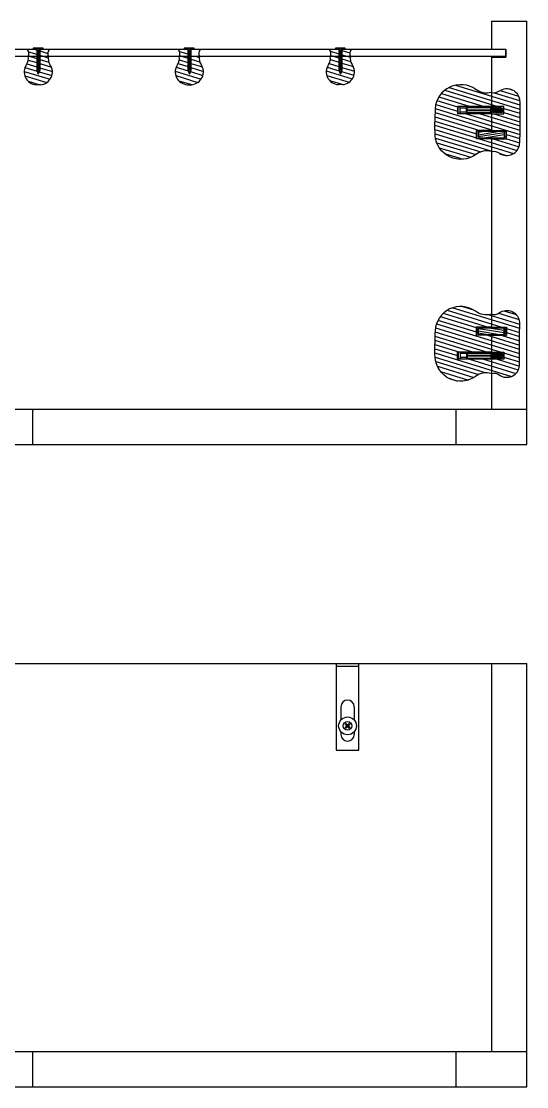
# Model space of a CAD drawing. Header units: centimetres. Extents: x 1543 to 3673, y 1148 to 2594.
# Drawn here: x 2145.7 to 2181.5, y 2518.9 to 2594.4 of the extents above; entities that cross this region are included whole.
import ezdxf

# ---------------------------------------------------------------- set-up
doc = ezdxf.new("R2010")
doc.units = ezdxf.units.CM
doc.linetypes.add('PDF_IMPORT', pattern=[1, 0.8, -0.2])
doc.layers.get('0').update_dxf_attribs({"color": 147})
doc.layers.add('ferramenta', color=250, linetype='Continuous')
pattern_1 = [(163, (-539.0307, 897.5928), (-0.083545215, -0.273264084), [])]

# ---------------------------------------------------------------- blocks, each defined once
blk = doc.blocks.new('scrivania vite 3')
at = {"layer": 'ferramenta'}
for p, q in [((-0.117, 1.523), (-0.117, 1.603)), ((-0.117, 1.603), (0.117, 1.603)), ((-0.117, 1.523), (0.117, 1.523)), ((-0.071, 1.306), (-0.071, 1.523)), ((0.071, 1.306), (0.071, 1.523)), ((0.117, 1.523), (0.117, 1.603)), ((-0.111, 0.446), (-0.111, 1.306)), ((-0.111, 1.306), (0.111, 1.306)), ((-0.111, 1.282), (-0.012, 1.282)), ((-0.086, 1.282), (-0.086, 0.446)), ((-0.012, 1.282), (-0.012, 0.446)), ((0.012, 1.282), (0.111, 1.282)), ((0.012, 1.282), (0.012, 0.446)), ((0.086, 1.282), (0.086, 0.446)), ((0.111, 0.446), (0.111, 1.306)), ((-0.111, 0.422), (-0.111, 0.446)), ((-0.111, 0.446), (0.111, 0.446)), ((-0.111, 0.422), (0.111, 0.422)), ((-0.071, 0.364), (-0.071, 0.422)), ((0.062, 0.39), (-0.066, 0.367)), ((0.096, 0.382), (0.06, 0.363)), ((0.096, 0.382), (0.062, 0.39)), ((0.071, 0.388), (0.071, 0.422)), ((0.111, 0.422), (0.111, 0.446)), ((-0.096, 0.348), (-0.066, 0.367)), ((-0.096, 0.348), (-0.057, 0.342)), ((-0.096, 0.285), (-0.066, 0.303)), ((-0.096, 0.285), (-0.057, 0.279)), ((-0.096, 0.221), (-0.066, 0.24)), ((-0.096, 0.221), (-0.057, 0.215)), ((-0.096, 0.165), (-0.066, 0.183)), ((-0.096, 0.165), (-0.057, 0.159)), ((-0.096, 0.109), (-0.066, 0.128)), ((-0.096, 0.109), (-0.057, 0.103)), ((-0.096, 0.055), (-0.066, 0.074)), ((-0.096, 0.055), (-0.057, 0.05)), ((-0.071, 0.301), (-0.071, 0.344)), ((-0.071, 0.237), (-0.071, 0.281)), ((-0.071, 0.181), (-0.071, 0.217)), ((-0.071, 0.125), (-0.071, 0.161)), ((-0.071, 0.071), (-0.071, 0.105)), ((-0.071, 0.052), (-0.071, 0.025)), ((-0.071, 0.025), (0.071, 0.025)), ((0.062, 0.326), (-0.066, 0.303)), ((0.062, 0.263), (-0.066, 0.24)), ((0.062, 0.206), (-0.066, 0.183)), ((0.062, 0.151), (-0.066, 0.128)), ((0.062, 0.097), (-0.066, 0.074)), ((0.06, 0.363), (-0.057, 0.342)), ((0.06, 0.3), (-0.057, 0.279)), ((0.06, 0.236), (-0.057, 0.215)), ((0.06, 0.18), (-0.057, 0.159)), ((0.06, 0.124), (-0.057, 0.103)), ((0.06, 0.071), (-0.057, 0.05)), ((0.096, 0.319), (0.06, 0.3)), ((0.096, 0.255), (0.06, 0.236)), ((0.096, 0.199), (0.06, 0.18)), ((0.096, 0.143), (0.06, 0.124)), ((0.096, 0.089), (0.06, 0.071)), ((0.096, 0.319), (0.062, 0.326)), ((0.096, 0.255), (0.062, 0.263)), ((0.096, 0.199), (0.062, 0.206)), ((0.096, 0.143), (0.062, 0.151)), ((0.096, 0.089), (0.062, 0.097)), ((0.071, 0.324), (0.071, 0.369)), ((0.071, 0.261), (0.071, 0.305)), ((0.071, 0.204), (0.071, 0.242)), ((0.071, 0.149), (0.071, 0.185)), ((0.071, 0.095), (0.071, 0.13)), ((0.071, 0.076), (0.071, 0.025))]:
    blk.add_line(p, q, dxfattribs=at)
blk.add_arc((0, 0.063), 0.0634, 217.3887, 322.6113, dxfattribs=at)

msp = doc.modelspace()

# ---------------------------------------------------------------- hatches: boundary and pattern name
h = msp.add_hatch()
h.set_pattern_fill('ANSI31', color=256, scale=0.09, angle=118)
h.set_pattern_definition(pattern_1)
h.paths.add_polyline_path([(2034.624, 2592.426), (2033.976, 2592.426, -0.279276), (2034.011, 2591.926), (2034.624, 2591.926)])
h.paths.add_polyline_path([(2035.497, 2592.426), (2034.848, 2592.426), (2034.848, 2591.926), (2035.461, 2591.926, -0.279273)])
h.paths.add_polyline_path([(2045.324, 2590.97), (2045.436, 2590.683), (2045.548, 2590.97), (2045.548, 2591.926), (2046.161, 2591.926, 0.226666), (2046.255, 2591.382, -0.594558), (2045.584, 2589.929), (2045.288, 2589.929, -0.594558), (2044.617, 2591.382, 0.226666), (2044.711, 2591.926), (2045.324, 2591.926)])
h.paths.add_polyline_path([(2035.566, 2591.368, -0.234162), (2035.462, 2591.926), (2034.848, 2591.926), (2034.848, 2591.926), (2034.848, 2590.97), (2034.736, 2590.683), (2034.624, 2590.97), (2034.624, 2591.926), (2034.011, 2591.926, -0.234162), (2033.907, 2591.368, 0.58781), (2034.588, 2589.929), (2034.884, 2589.929, 0.58781)])
h.paths.add_polyline_path([(2045.324, 2592.426), (2044.676, 2592.426, -0.279273), (2044.711, 2591.926), (2045.324, 2591.926)])
h.paths.add_polyline_path([(2046.197, 2592.426), (2045.548, 2592.426), (2045.548, 2591.926), (2046.162, 2591.926, -0.279276)])
h.paths.add_polyline_path([(2056.024, 2592.426), (2055.376, 2592.426, -0.279229), (2055.41, 2591.926), (2056.024, 2591.926)])
h.paths.add_polyline_path([(2056.966, 2591.368, -0.234162), (2056.862, 2591.926), (2056.248, 2591.926), (2056.248, 2591.926), (2056.248, 2590.97), (2056.136, 2590.683), (2056.024, 2590.97), (2056.024, 2591.926), (2055.411, 2591.926, -0.234162), (2055.307, 2591.368, 0.58781), (2055.988, 2589.929), (2056.284, 2589.929, 0.58781)])
h.paths.add_polyline_path([(2067.696, 2592.426), (2067.048, 2592.426), (2067.048, 2591.926), (2067.662, 2591.926, -0.279229)])
h.paths.add_polyline_path([(2066.824, 2592.426), (2066.177, 2592.426, -0.279201), (2066.21, 2591.926), (2066.824, 2591.926)])
h.paths.add_polyline_path([(2066.825, 2590.97), (2066.937, 2590.683), (2067.048, 2590.97), (2067.048, 2591.926), (2067.661, 2591.926, 0.233628), (2067.766, 2591.369, -0.58781), (2067.084, 2589.931), (2066.788, 2589.931, -0.58781), (2066.107, 2591.369, 0.233628), (2066.211, 2591.926), (2066.825, 2591.926)])
h.paths.add_polyline_path([(2078.396, 2592.426), (2077.748, 2592.426), (2077.748, 2591.926), (2078.362, 2591.926, -0.2792)])
h.paths.add_polyline_path([(2077.524, 2592.426), (2076.877, 2592.426, -0.279229), (2076.91, 2591.926), (2077.524, 2591.926)])
h.paths.add_polyline_path([(2077.524, 2591.926), (2076.912, 2591.926, -0.233628), (2076.807, 2591.369, 0.58781), (2077.489, 2589.931), (2077.785, 2589.931, 0.58781), (2078.466, 2591.369, -0.233628), (2078.362, 2591.926), (2077.748, 2591.926), (2077.748, 2591.926), (2077.748, 2590.97), (2077.636, 2590.683), (2077.524, 2590.97)])
h.paths.add_polyline_path([(2088.224, 2592.426), (2087.577, 2592.426, -0.2792), (2087.61, 2591.926), (2088.224, 2591.926)])
h.paths.add_polyline_path([(2089.096, 2592.426), (2088.448, 2592.426), (2088.448, 2591.926), (2089.062, 2591.926, -0.279229)])
h.paths.add_polyline_path([(2088.225, 2590.97), (2088.337, 2590.683), (2088.448, 2590.97), (2088.448, 2591.926), (2089.061, 2591.926, 0.226133), (2089.155, 2591.384, -0.594558), (2088.484, 2589.931), (2088.188, 2589.931, -0.594558), (2087.517, 2591.384, 0.226133), (2087.611, 2591.926), (2088.225, 2591.926)])
h.paths.add_polyline_path([(2115.563, 2591.37, -0.233002), (2115.458, 2591.926), (2114.848, 2591.926), (2114.848, 2591.926), (2114.848, 2590.97), (2114.736, 2590.683), (2114.625, 2590.97), (2114.625, 2591.926), (2114.009, 2591.926, -0.233068), (2113.905, 2591.37, 0.58781), (2114.586, 2589.932), (2114.882, 2589.932, 0.58781)])
h.paths.add_polyline_path([(2114.625, 2592.426), (2113.975, 2592.426, -0.279163), (2114.007, 2591.926), (2114.625, 2591.926)])
h.paths.add_polyline_path([(2115.492, 2592.426), (2114.849, 2592.426), (2114.848, 2591.926), (2115.46, 2591.926, -0.279123)])
h.paths.add_polyline_path([(2126.192, 2592.426), (2125.549, 2592.426), (2125.549, 2591.926), (2126.161, 2591.926, -0.279095)])
h.paths.add_polyline_path([(2125.325, 2592.426), (2124.676, 2592.426, -0.279096), (2124.706, 2591.926), (2125.325, 2591.926)])
h.paths.add_polyline_path([(2125.325, 2591.926), (2124.709, 2591.926, -0.232576), (2124.604, 2591.371, 0.58781), (2125.286, 2589.933), (2125.582, 2589.933, 0.58781), (2126.263, 2591.371, -0.232523), (2126.158, 2591.926), (2125.549, 2591.926), (2125.549, 2590.97), (2125.437, 2590.683), (2125.325, 2590.97)])
h.paths.add_polyline_path([(2136.963, 2591.373, -0.232043), (2136.858, 2591.926), (2136.248, 2591.926), (2136.248, 2591.926), (2136.248, 2590.97), (2136.136, 2590.683), (2136.025, 2590.97), (2136.025, 2591.926), (2135.41, 2591.926, -0.232108), (2135.305, 2591.372, 0.58781), (2135.986, 2589.934), (2136.282, 2589.934, 0.58781)])
h.paths.add_polyline_path([(2136.025, 2592.426), (2135.376, 2592.426, -0.279053), (2135.406, 2591.926), (2136.025, 2591.926)])
h.paths.add_polyline_path([(2136.891, 2592.426), (2136.249, 2592.426), (2136.248, 2591.926), (2136.862, 2591.926, -0.279015)])
h.paths.add_polyline_path([(2146.825, 2592.426), (2146.177, 2592.426, -0.278991), (2146.205, 2591.926), (2146.825, 2591.926)])
h.paths.add_polyline_path([(2147.69, 2592.426), (2147.049, 2592.426), (2147.049, 2591.926), (2147.662, 2591.926, -0.278991)])
h.paths.add_polyline_path([(2147.763, 2591.372, -0.232093), (2147.658, 2591.926), (2147.049, 2591.926), (2147.049, 2590.97), (2146.937, 2590.683), (2146.825, 2590.97), (2146.825, 2591.926), (2146.21, 2591.926, -0.232146), (2146.104, 2591.372, 0.58781), (2146.786, 2589.934), (2147.082, 2589.934, 0.58781)])
h.paths.add_polyline_path([(2158.464, 2591.374, -0.231613), (2158.358, 2591.926), (2157.749, 2591.926), (2157.749, 2591.926), (2157.749, 2590.97), (2157.637, 2590.683), (2157.525, 2590.97), (2157.525, 2591.926), (2156.91, 2591.926, -0.231678), (2156.805, 2591.373, 0.58781), (2157.486, 2589.935), (2157.782, 2589.935, 0.58781)])
h.paths.add_polyline_path([(2157.525, 2592.426), (2156.877, 2592.426, -0.27899), (2156.905, 2591.926), (2157.525, 2591.926)])
h.paths.add_polyline_path([(2169.089, 2592.426), (2168.449, 2592.426), (2168.449, 2591.926), (2169.063, 2591.926, -0.278932)], flags=16)
h.paths.add_polyline_path([(2168.225, 2592.426), (2167.578, 2592.426, -0.274701), (2167.609, 2591.933, -0.002734), (2167.61, 2591.926), (2168.225, 2591.926)], flags=17)
h.paths.add_polyline_path([(2168.225, 2591.926), (2168.225, 2591.926), (2168.225, 2590.97), (2168.337, 2590.683), (2168.449, 2590.97), (2168.449, 2591.926), (2168.449, 2592.426), (2169.089, 2592.426, 0.274479), (2169.059, 2591.933, 0.004136), (2169.063, 2591.926), (2169.057, 2591.926, 0.231135), (2169.163, 2591.375, -0.58781), (2168.482, 2589.936), (2168.186, 2589.936, -0.58781), (2167.504, 2591.375, 0.234081), (2167.609, 2591.933, 0.274701), (2167.578, 2592.426), (2168.225, 2592.426)])
h.paths.add_polyline_path([(2169.089, 2592.426), (2168.449, 2592.426), (2168.449, 2591.926), (2169.057, 2591.926, -0.003085), (2169.059, 2591.934, -0.274153)], flags=17)
h = msp.add_hatch()
h.set_pattern_fill('ANSI31', color=256, scale=0.09, angle=118)
h.set_pattern_definition(pattern_1)
h.paths.add_polyline_path([(2168.225, 2592.426), (2167.578, 2592.426, -0.274701), (2167.609, 2591.933, -0.002734), (2167.61, 2591.926), (2168.225, 2591.926)])
h = msp.add_hatch()
h.set_pattern_fill('ANSI31', color=256, scale=0.09, angle=118)
h.set_pattern_definition(pattern_1)
h.paths.add_polyline_path([(2028.029, 2586.343, 0.007749), (2028.041, 2587.287, 0.007755), (2028.029, 2588.231, 0.58781), (2025.153, 2589.594, -0.234081), (2024.036, 2589.386), (2024.036, 2588.382), (2026.436, 2588.382), (2026.436, 2587.872), (2024.036, 2587.872), (2024.036, 2586.68), (2025.106, 2586.68), (2025.106, 2586.096), (2024.036, 2586.096), (2024.036, 2585.189, -0.234081), (2025.153, 2584.98, 0.58781)])
h.paths.add_polyline_path([(2024.036, 2587.872), (2023.159, 2587.872), (2023.159, 2588.382), (2024.036, 2588.382), (2024.036, 2589.386, -0.234081), (2023.478, 2589.49, 0.58781), (2022.04, 2588.808, 0.007755), (2022.034, 2588.336), (2022.034, 2586.238, 0.007755), (2022.04, 2585.766, 0.58781), (2023.478, 2585.084, -0.234081), (2024.036, 2585.189), (2024.036, 2586.096), (2022.967, 2586.096), (2022.967, 2586.68), (2024.036, 2586.68)])
h.paths.add_polyline_path([(2025.153, 2573.872, -0.234081), (2024.036, 2573.663), (2024.036, 2572.756), (2025.106, 2572.756), (2025.106, 2572.172), (2024.036, 2572.172), (2024.036, 2570.98), (2026.436, 2570.98), (2026.436, 2570.47), (2024.036, 2570.47), (2024.036, 2569.466, -0.234081), (2025.153, 2569.258, 0.58781), (2028.029, 2570.621, 0.007755), (2028.041, 2571.565, 0.007749), (2028.029, 2572.509, 0.58781)])
h.paths.add_polyline_path([(2024.036, 2572.172), (2022.967, 2572.172), (2022.967, 2572.756), (2024.036, 2572.756), (2024.036, 2573.663, -0.234081), (2023.478, 2573.768, 0.58781), (2022.04, 2573.086, 0.007755), (2022.034, 2572.614), (2022.034, 2570.516, 0.007755), (2022.04, 2570.044, 0.58781), (2023.478, 2569.362, -0.234081), (2024.036, 2569.466), (2024.036, 2570.47), (2023.159, 2570.47), (2023.159, 2570.98), (2024.036, 2570.98)])
h.paths.add_polyline_path([(2099.036, 2572.172), (2097.967, 2572.172), (2097.967, 2572.756), (2099.036, 2572.756), (2099.036, 2573.663, -0.234081), (2097.92, 2573.872, 0.58781), (2095.043, 2572.509, 0.007749), (2095.031, 2571.565, 0.007755), (2095.043, 2570.621, 0.58781), (2097.92, 2569.258, -0.234081), (2099.036, 2569.466), (2099.036, 2570.47), (2096.637, 2570.47), (2096.637, 2570.98), (2099.036, 2570.98)])
h.paths.add_polyline_path([(2101.039, 2572.614, 0.007755), (2101.033, 2573.086, 0.58781), (2099.594, 2573.768, -0.234081), (2099.036, 2573.663), (2099.036, 2572.756), (2100.106, 2572.756), (2100.106, 2572.172), (2099.036, 2572.172), (2099.036, 2570.98), (2099.913, 2570.98), (2099.913, 2570.47), (2099.036, 2570.47), (2099.036, 2569.466, -0.234081), (2099.594, 2569.362, 0.58781), (2101.033, 2570.044, 0.007755), (2101.039, 2570.516)])
h.paths.add_polyline_path([(2104.036, 2572.172), (2102.967, 2572.172), (2102.967, 2572.756), (2104.036, 2572.756), (2104.036, 2573.663, -0.234081), (2103.478, 2573.768, 0.58781), (2102.04, 2573.086, 0.007755), (2102.034, 2572.614), (2102.034, 2570.516, 0.007755), (2102.04, 2570.044, 0.58781), (2103.478, 2569.362, -0.234081), (2104.036, 2569.466), (2104.036, 2570.47), (2103.16, 2570.47), (2103.16, 2570.98), (2104.036, 2570.98)])
h.paths.add_polyline_path([(2108.029, 2572.509, 0.58781), (2105.153, 2573.872, -0.234081), (2104.036, 2573.663), (2104.036, 2572.756), (2105.106, 2572.756), (2105.106, 2572.172), (2104.036, 2572.172), (2104.036, 2570.98), (2106.436, 2570.98), (2106.436, 2570.47), (2104.036, 2570.47), (2104.036, 2569.466, -0.234081), (2105.153, 2569.258, 0.58781), (2108.029, 2570.621, 0.007755), (2108.041, 2571.565, 0.007749)])
h.paths.add_polyline_path([(2099.036, 2587.872), (2096.637, 2587.872), (2096.637, 2588.382), (2099.036, 2588.382), (2099.036, 2589.386, -0.234082), (2097.92, 2589.594, 0.58781), (2095.043, 2588.231, 0.007755), (2095.031, 2587.287, 0.007749), (2095.043, 2586.343, 0.58781), (2097.92, 2584.98, -0.234081), (2099.036, 2585.189), (2099.036, 2586.096), (2097.967, 2586.096), (2097.967, 2586.68), (2099.036, 2586.68)])
h.paths.add_polyline_path([(2101.039, 2588.336, 0.007755), (2101.033, 2588.808, 0.58781), (2099.594, 2589.49, -0.234079), (2099.036, 2589.386), (2099.036, 2588.382), (2099.913, 2588.382), (2099.913, 2587.872), (2099.036, 2587.872), (2099.036, 2586.68), (2100.106, 2586.68), (2100.106, 2586.096), (2099.036, 2586.096), (2099.036, 2585.189, -0.234081), (2099.594, 2585.084, 0.58781), (2101.033, 2585.766, 0.007755), (2101.039, 2586.238)])
h.paths.add_polyline_path([(2104.036, 2587.872), (2103.16, 2587.872), (2103.16, 2588.382), (2104.037, 2588.382), (2104.037, 2589.386, -0.234191), (2103.478, 2589.49, 0.58781), (2102.04, 2588.808, 0.007755), (2102.034, 2588.336), (2102.034, 2586.238, 0.007755), (2102.04, 2585.766, 0.58781), (2103.478, 2585.084, -0.234081), (2104.036, 2585.189), (2104.036, 2586.096), (2102.967, 2586.096), (2102.967, 2586.68), (2104.036, 2586.68)])
h.paths.add_polyline_path([(2108.041, 2587.287, 0.007755), (2108.029, 2588.231, 0.58781), (2105.153, 2589.594, -0.234026), (2104.037, 2589.386), (2104.037, 2588.382), (2106.436, 2588.382), (2106.436, 2587.872), (2104.036, 2587.872), (2104.036, 2586.68), (2105.106, 2586.68), (2105.106, 2586.096), (2104.036, 2586.096), (2104.036, 2585.189, -0.234081), (2105.153, 2584.98, 0.58781), (2108.029, 2586.343, 0.007749)])
h.paths.add_polyline_path([(2177.972, 2586.68), (2179.036, 2586.68), (2179.036, 2587.872), (2176.642, 2587.872), (2176.642, 2588.382), (2179.037, 2588.382), (2179.037, 2589.384, -0.23299), (2177.925, 2589.594, 0.58781), (2175.049, 2588.231, 0.007755), (2175.037, 2587.287, 0.007749), (2175.049, 2586.343, 0.58781), (2177.925, 2584.98, -0.232933), (2179.036, 2585.19), (2179.036, 2586.096), (2177.972, 2586.096)])
h.paths.add_polyline_path([(2181.044, 2588.336, 0.007755), (2181.038, 2588.808, 0.58781), (2179.6, 2589.49, -0.236269), (2179.037, 2589.387), (2179.037, 2588.382), (2179.919, 2588.382), (2179.919, 2587.872), (2179.036, 2587.872), (2179.036, 2586.68), (2179.042, 2586.68), (2180.111, 2586.68), (2180.111, 2586.096), (2179.036, 2586.096), (2179.036, 2585.187, -0.236382), (2179.6, 2585.084, 0.58781), (2181.038, 2585.766, 0.007755), (2181.044, 2586.238)])
h.paths.add_polyline_path([(2181.037, 2572.614, 0.007755), (2181.031, 2573.086, 0.58781), (2179.593, 2573.768, -0.233359), (2179.036, 2573.663), (2179.036, 2572.756), (2180.104, 2572.756), (2180.104, 2572.172), (2179.036, 2572.172), (2179.036, 2570.98), (2179.912, 2570.98), (2179.912, 2570.47), (2179.036, 2570.47), (2179.036, 2569.467, -0.233359), (2179.593, 2569.362, 0.58781), (2181.031, 2570.044, 0.007755), (2181.037, 2570.516)])
h.paths.add_polyline_path([(2179.036, 2570.47), (2179.035, 2570.47), (2176.635, 2570.47), (2176.635, 2570.98), (2179.036, 2570.98), (2179.036, 2572.172), (2177.965, 2572.172), (2177.965, 2572.756), (2179.036, 2572.756), (2179.036, 2573.664, -0.234442), (2177.918, 2573.872, 0.58781), (2175.042, 2572.509, 0.007749), (2175.03, 2571.565, 0.007755), (2175.042, 2570.621, 0.58781), (2177.918, 2569.258, -0.234442), (2179.036, 2569.466)])

# ---------------------------------------------------------------- linework, layer by layer
for p, q in [((2179.036, 2594.426), (2181.536, 2594.426)), ((2179.037, 2594.426), (2179.037, 2592.46)), ((2146.825, 2592.426), (2136.249, 2592.426)), ((2146.825, 2592.426), (2146.825, 2591.926)), ((2157.525, 2592.426), (2147.049, 2592.426)), ((2147.049, 2592.426), (2147.049, 2591.926)), ((2157.525, 2592.426), (2157.525, 2591.926)), ((2168.225, 2592.426), (2157.749, 2592.426)), ((2157.749, 2592.426), (2157.749, 2591.926)), ((2168.225, 2592.426), (2168.225, 2591.926)), ((2180.037, 2592.426), (2168.449, 2592.426)), ((2168.449, 2592.426), (2168.449, 2591.926)), ((2179.037, 2592.46), (2180.07, 2592.46)), ((2180.037, 2592.426), (2180.037, 2591.926)), ((2180.07, 2592.46), (2180.07, 2591.892)), ((2146.825, 2591.926), (2136.248, 2591.926)), ((2146.825, 2591.926), (2146.825, 2590.97)), ((2157.525, 2591.926), (2147.049, 2591.926)), ((2147.049, 2591.926), (2147.049, 2590.97)), ((2157.525, 2591.926), (2157.525, 2590.97)), ((2168.225, 2591.926), (2157.749, 2591.926)), ((2157.749, 2591.926), (2157.749, 2590.97)), ((2168.225, 2591.926), (2168.225, 2590.97)), ((2180.037, 2591.926), (2168.449, 2591.926)), ((2168.449, 2591.926), (2168.449, 2590.97)), ((2179.037, 2591.892), (2180.07, 2591.892)), ((2179.037, 2591.892), (2179.037, 2588.382)), ((2146.825, 2590.97), (2146.937, 2590.683)), ((2147.049, 2590.97), (2146.937, 2590.683)), ((2157.525, 2590.97), (2157.637, 2590.683)), ((2157.749, 2590.97), (2157.637, 2590.683)), ((2168.225, 2590.97), (2168.337, 2590.683)), ((2168.449, 2590.97), (2168.337, 2590.683)), ((2147.082, 2589.934), (2146.786, 2589.934)), ((2157.486, 2589.935), (2157.782, 2589.935)), ((2168.482, 2589.936), (2168.186, 2589.936)), ((2179.042, 2587.872), (2179.919, 2587.872)), ((2179.042, 2586.68), (2180.111, 2586.68)), ((2180.111, 2586.096), (2180.111, 2586.68)), ((2179.042, 2586.096), (2180.111, 2586.096)), ((2179.035, 2572.756), (2180.104, 2572.756)), ((2180.104, 2572.756), (2180.104, 2572.172)), ((2179.035, 2572.172), (2180.104, 2572.172)), ((2179.035, 2570.98), (2179.912, 2570.98)), ((2179.036, 2548.914), (2179.036, 2521.414)), ((2181.536, 2518.914), (2181.536, 2548.914)), ((2021.536, 2521.414), (2181.536, 2521.414)), ((2146.536, 2518.914), (2146.536, 2521.414)), ((2176.536, 2518.914), (2176.536, 2521.414)), ((2021.536, 2518.914), (2181.536, 2518.914))]:
    msp.add_line(p, q)
at = {"transparency": 33554687}
for p, q in [((2181.536, 2564.426), (2181.536, 2594.426)), ((2179.042, 2588.382), (2176.642, 2588.382)), ((2179.042, 2587.872), (2176.642, 2587.872)), ((2179.036, 2587.872), (2179.036, 2586.68)), ((2181.044, 2588.336), (2181.044, 2586.238)), ((2179.042, 2586.68), (2177.972, 2586.68)), ((2177.972, 2586.096), (2177.972, 2586.68)), ((2179.042, 2586.096), (2177.972, 2586.096)), ((2179.036, 2586.096), (2179.036, 2572.756)), ((2179.035, 2572.756), (2177.965, 2572.756)), ((2177.965, 2572.756), (2177.965, 2572.172)), ((2179.035, 2572.172), (2177.965, 2572.172)), ((2179.036, 2572.172), (2179.036, 2570.98)), ((2181.037, 2570.516), (2181.037, 2572.614)), ((2179.035, 2570.98), (2176.635, 2570.98)), ((2179.035, 2570.47), (2176.635, 2570.47)), ((2179.036, 2570.47), (2179.036, 2566.926)), ((2144.178, 2566.926), (2181.536, 2566.926)), ((2146.536, 2564.426), (2146.536, 2566.926)), ((2176.536, 2564.426), (2176.536, 2566.926)), ((2144.178, 2564.426), (2181.536, 2564.426)), ((2102.347, 2548.914), (2168.034, 2548.914)), ((2169.656, 2548.914), (2181.536, 2548.914))]:
    msp.add_line(p, q, dxfattribs=at)
at = {"linetype": 'PDF_IMPORT', "transparency": 33554687}
for p, q in [((2176.642, 2588.382), (2176.642, 2587.872)), ((2179.919, 2588.382), (2179.042, 2588.382)), ((2179.919, 2587.872), (2179.919, 2588.382)), ((2176.635, 2570.47), (2176.635, 2570.98)), ((2179.912, 2570.47), (2179.035, 2570.47)), ((2179.912, 2570.98), (2179.912, 2570.47))]:
    msp.add_line(p, q, dxfattribs=at)
at = {"transparency": 33554687}
for points in [[(2179.042, 2589.386, -0.234081), (2177.925, 2589.594, 0.58781), (2175.049, 2588.231, 0.007755), (2175.037, 2587.287, 0.054823)], [(2179.042, 2589.386, 0.234081), (2179.6, 2589.49, -0.58781), (2181.038, 2588.808, -0.007755), (2181.044, 2588.336, -0.054823)], [(2179.042, 2585.189, 0.234081), (2177.925, 2584.98, -0.58781), (2175.049, 2586.343, -0.007749), (2175.037, 2587.287, -0.054823)], [(2179.042, 2585.189, -0.234081), (2179.6, 2585.084, 0.58781), (2181.038, 2585.766, 0.007755), (2181.044, 2586.238, 0.054823)], [(2179.035, 2573.663, -0.234081), (2177.918, 2573.872, 0.58781), (2175.042, 2572.509, 0.007749), (2175.03, 2571.565, 0.054823)], [(2179.035, 2573.663, 0.234081), (2179.593, 2573.768, -0.58781), (2181.031, 2573.086, -0.007755), (2181.037, 2572.614, -0.054823)], [(2179.035, 2569.466, 0.234081), (2177.918, 2569.258, -0.58781), (2175.042, 2570.621, -0.007755), (2175.03, 2571.565, -0.054823)], [(2179.035, 2569.466, -0.234081), (2179.593, 2569.362, 0.58781), (2181.031, 2570.044, 0.007755), (2181.037, 2570.516, 0.054823)]]:
    msp.add_lwpolyline(points, format="xyb", dxfattribs=at)
for centre, start, end in [((2145.778, 2592.153), 332.79348, 35.20863), ((2148.089, 2592.153), 144.79487, 207.21002), ((2156.478, 2592.153), 332.79023, 35.20537), ((2158.789, 2592.153), 144.79162, 207.20676), ((2167.178, 2592.154), 332.80526, 35.22041), ((2169.489, 2592.154), 144.80665, 207.2218)]:
    msp.add_arc(centre, 0.484, start, end)
for centre, radius, start, end in [((2145.593, 2591.757), 0.64, 323.07643, 15.77498), ((2148.275, 2591.757), 0.64, 164.23705, 216.93559), ((2156.293, 2591.758), 0.64, 323.07643, 15.77498), ((2158.975, 2591.758), 0.64, 164.23705, 216.93559), ((2166.993, 2591.759), 0.64, 323.07643, 15.77498), ((2169.675, 2591.759), 0.64, 164.23705, 216.93559), ((2146.846, 2590.843), 0.911, 144.46514, 266.25492), ((2147.022, 2590.843), 0.911, 273.7571, 35.54688), ((2157.546, 2590.844), 0.911, 144.46514, 266.25492), ((2157.722, 2590.844), 0.911, 273.7571, 35.54688), ((2168.246, 2590.845), 0.911, 144.46514, 266.25492), ((2168.422, 2590.845), 0.911, 273.7571, 35.54688)]:
    msp.add_arc(centre, radius, start, end, dxfattribs=at)
at = {"layer": 'ferramenta', "transparency": 33554687}
for p, q in [((2147.286, 2592.513), (2146.581, 2592.513)), ((2146.581, 2592.513), (2146.581, 2592.466)), ((2147.286, 2592.463), (2146.581, 2592.466)), ((2147.286, 2592.463), (2147.286, 2592.513)), ((2157.986, 2592.514), (2157.281, 2592.514)), ((2157.281, 2592.514), (2157.281, 2592.467)), ((2157.986, 2592.464), (2157.281, 2592.467)), ((2157.986, 2592.464), (2157.986, 2592.514)), ((2168.686, 2592.514), (2167.981, 2592.514)), ((2167.981, 2592.514), (2167.981, 2592.467)), ((2168.686, 2592.464), (2167.981, 2592.467)), ((2168.686, 2592.464), (2168.686, 2592.514)), ((2147.012, 2590.975), (2146.854, 2590.975)), ((2157.712, 2590.976), (2157.554, 2590.976)), ((2168.412, 2590.976), (2168.254, 2590.976)), ((2178.083, 2586.558), (2178.133, 2586.633)), ((2178.083, 2586.558), (2178.083, 2586.234)), ((2178.133, 2586.633), (2179.944, 2586.636)), ((2178.673, 2586.634), (2178.133, 2586.543)), ((2178.133, 2586.633), (2178.134, 2586.16)), ((2178.134, 2586.385), (2179.62, 2586.635)), ((2179.944, 2586.532), (2178.134, 2586.228)), ((2179.945, 2586.375), (2178.673, 2586.161)), ((2179.944, 2586.636), (2179.945, 2586.164)), ((2180.051, 2586.569), (2179.944, 2586.636)), ((2180.051, 2586.569), (2180.052, 2586.231)), ((2178.083, 2586.234), (2178.134, 2586.16)), ((2178.134, 2586.16), (2179.945, 2586.164)), ((2180.052, 2586.231), (2179.945, 2586.164)), ((2178.128, 2572.708), (2179.939, 2572.711)), ((2179.939, 2572.239), (2179.939, 2572.711)), ((2180.045, 2572.645), (2179.939, 2572.711)), ((2178.077, 2572.634), (2178.128, 2572.708)), ((2178.078, 2572.31), (2178.077, 2572.634)), ((2178.078, 2572.31), (2178.128, 2572.236)), ((2178.128, 2572.236), (2178.128, 2572.708)), ((2179.939, 2572.342), (2178.128, 2572.64)), ((2178.128, 2572.483), (2179.615, 2572.238)), ((2178.668, 2572.237), (2178.128, 2572.325)), ((2178.128, 2572.236), (2179.939, 2572.239)), ((2179.939, 2572.5), (2178.667, 2572.709)), ((2180.046, 2572.306), (2179.939, 2572.239)), ((2180.046, 2572.306), (2180.045, 2572.645)), ((2168.034, 2548.914), (2169.656, 2548.914)), ((2168.034, 2548.914), (2168.034, 2542.775)), ((2168.034, 2548.716), (2169.656, 2548.716)), ((2169.656, 2542.775), (2169.656, 2548.914)), ((2168.372, 2545.84), (2168.372, 2544.904)), ((2169.318, 2545.84), (2169.318, 2544.904)), ((2168.372, 2544.072), (2168.372, 2543.876)), ((2168.68, 2544.59), (2168.743, 2544.653)), ((2168.783, 2544.488), (2168.68, 2544.591)), ((2168.68, 2544.59), (2168.845, 2544.488)), ((2168.68, 2544.385), (2168.783, 2544.488)), ((2168.68, 2544.385), (2168.845, 2544.488)), ((2168.68, 2544.385), (2168.743, 2544.323)), ((2168.743, 2544.653), (2168.845, 2544.55)), ((2168.743, 2544.653), (2168.845, 2544.488)), ((2168.743, 2544.323), (2168.845, 2544.488)), ((2168.743, 2544.323), (2168.845, 2544.426)), ((2168.845, 2544.55), (2168.948, 2544.653)), ((2168.948, 2544.653), (2168.845, 2544.488)), ((2169.01, 2544.591), (2168.845, 2544.488)), ((2168.948, 2544.323), (2168.845, 2544.488)), ((2169.01, 2544.385), (2168.845, 2544.488)), ((2168.948, 2544.323), (2168.845, 2544.426)), ((2169.01, 2544.591), (2168.907, 2544.488)), ((2169.01, 2544.385), (2168.907, 2544.488)), ((2168.948, 2544.653), (2169.01, 2544.591)), ((2169.01, 2544.385), (2168.948, 2544.323)), ((2169.318, 2544.072), (2169.318, 2543.876)), ((2168.034, 2542.775), (2169.656, 2542.775))]:
    msp.add_line(p, q, dxfattribs=at)
at = {"layer": 'ferramenta', "lineweight": 25, "transparency": 33554687}
for p, q in [((2146.854, 2590.975), (2146.855, 2592.464)), ((2157.554, 2590.976), (2157.555, 2592.466)), ((2168.254, 2590.976), (2168.255, 2592.466))]:
    msp.add_line(p, q, dxfattribs=at)
for points in [[(2146.986, 2592.386), (2146.871, 2592.36)], [(2146.933, 2590.75), (2147.012, 2590.975), (2147.012, 2592.465)], [(2157.686, 2592.387), (2157.571, 2592.361)], [(2157.633, 2590.751), (2157.712, 2590.976), (2157.712, 2592.466)], [(2168.386, 2592.387), (2168.271, 2592.361)], [(2168.333, 2590.751), (2168.412, 2590.976), (2168.412, 2592.466)], [(2146.982, 2592.275), (2146.867, 2592.249)], [(2146.982, 2592.041), (2146.867, 2592.015)], [(2146.986, 2592.152), (2146.871, 2592.126)], [(2146.989, 2591.81), (2146.874, 2591.784)], [(2146.993, 2591.921), (2146.878, 2591.895)], [(2146.993, 2591.687), (2146.878, 2591.661)], [(2146.995, 2592.226), (2146.88, 2592.2)], [(2146.995, 2591.992), (2146.88, 2591.966)], [(2147, 2592.337), (2146.885, 2592.311)], [(2147, 2592.103), (2146.885, 2592.077)], [(2147.002, 2591.76), (2146.887, 2591.734)], [(2147.007, 2591.872), (2146.892, 2591.846)], [(2147.007, 2591.638), (2146.892, 2591.612)], [(2157.682, 2592.276), (2157.567, 2592.25)], [(2157.682, 2592.042), (2157.567, 2592.016)], [(2157.686, 2592.153), (2157.571, 2592.127)], [(2157.689, 2591.811), (2157.574, 2591.785)], [(2157.693, 2591.922), (2157.578, 2591.896)], [(2157.693, 2591.688), (2157.578, 2591.662)], [(2157.695, 2592.227), (2157.58, 2592.201)], [(2157.695, 2591.993), (2157.58, 2591.967)], [(2157.7, 2592.338), (2157.585, 2592.312)], [(2157.7, 2592.104), (2157.585, 2592.078)], [(2157.702, 2591.762), (2157.587, 2591.736)], [(2157.707, 2591.873), (2157.592, 2591.847)], [(2157.707, 2591.639), (2157.592, 2591.613)], [(2168.382, 2592.276), (2168.267, 2592.25)], [(2168.382, 2592.042), (2168.267, 2592.016)], [(2168.386, 2592.153), (2168.271, 2592.127)], [(2168.389, 2591.811), (2168.274, 2591.785)], [(2168.393, 2591.922), (2168.278, 2591.896)], [(2168.393, 2591.688), (2168.278, 2591.662)], [(2168.395, 2592.227), (2168.28, 2592.201)], [(2168.395, 2591.993), (2168.28, 2591.967)], [(2168.4, 2592.338), (2168.285, 2592.312)], [(2168.4, 2592.104), (2168.285, 2592.078)], [(2168.402, 2591.762), (2168.287, 2591.736)], [(2168.407, 2591.873), (2168.292, 2591.847)], [(2168.407, 2591.639), (2168.292, 2591.613)], [(2146.933, 2590.75), (2146.854, 2590.975)], [(2146.985, 2591.342), (2146.87, 2591.316)], [(2146.985, 2591.108), (2146.87, 2591.082)], [(2146.989, 2591.576), (2146.874, 2591.55)], [(2146.989, 2591.453), (2146.874, 2591.427)], [(2146.989, 2591.219), (2146.874, 2591.193)], [(2146.998, 2591.293), (2146.883, 2591.267)], [(2146.998, 2591.059), (2146.883, 2591.033)], [(2147.002, 2591.527), (2146.887, 2591.501)], [(2147.003, 2591.404), (2146.888, 2591.378)], [(2147.003, 2591.17), (2146.888, 2591.144)], [(2157.633, 2590.751), (2157.554, 2590.976)], [(2157.685, 2591.343), (2157.57, 2591.317)], [(2157.685, 2591.109), (2157.57, 2591.083)], [(2157.689, 2591.577), (2157.574, 2591.551)], [(2157.689, 2591.454), (2157.574, 2591.428)], [(2157.689, 2591.22), (2157.574, 2591.194)], [(2157.698, 2591.294), (2157.583, 2591.268)], [(2157.698, 2591.06), (2157.583, 2591.034)], [(2157.702, 2591.528), (2157.587, 2591.502)], [(2157.703, 2591.405), (2157.588, 2591.379)], [(2157.703, 2591.171), (2157.588, 2591.145)], [(2168.333, 2590.751), (2168.254, 2590.976)], [(2168.385, 2591.343), (2168.27, 2591.317)], [(2168.385, 2591.109), (2168.27, 2591.083)], [(2168.389, 2591.577), (2168.274, 2591.551)], [(2168.389, 2591.454), (2168.274, 2591.428)], [(2168.389, 2591.22), (2168.274, 2591.194)], [(2168.398, 2591.294), (2168.283, 2591.268)], [(2168.398, 2591.06), (2168.283, 2591.034)], [(2168.402, 2591.528), (2168.287, 2591.502)], [(2168.403, 2591.405), (2168.288, 2591.379)], [(2168.403, 2591.171), (2168.288, 2591.145)]]:
    msp.add_lwpolyline(points, dxfattribs=at)
at = {"layer": 'ferramenta', "transparency": 33554687}
for radius in [0.63, 0.299]:
    msp.add_circle((2168.845, 2544.488), radius, dxfattribs=at)
for centre, start, end in [((2168.845, 2545.84), 0, 180), ((2168.845, 2543.876), 180, 0)]:
    msp.add_arc(centre, 0.473, start, end, dxfattribs=at)

# ---------------------------------------------------------------- block references
at = {"layer": 'ferramenta', "transparency": 33554687, "yscale": 2, "zscale": 2}
for p, xscale, rotation in [((2179.88, 2588.139), 2, 90.10548101480974), ((2179.881, 2570.736), -2, 90.1054810148097)]:
    msp.add_blockref('scrivania vite 3', p, dxfattribs=dict(at, xscale=xscale, rotation=rotation))

doc.saveas('drawing.dxf')
